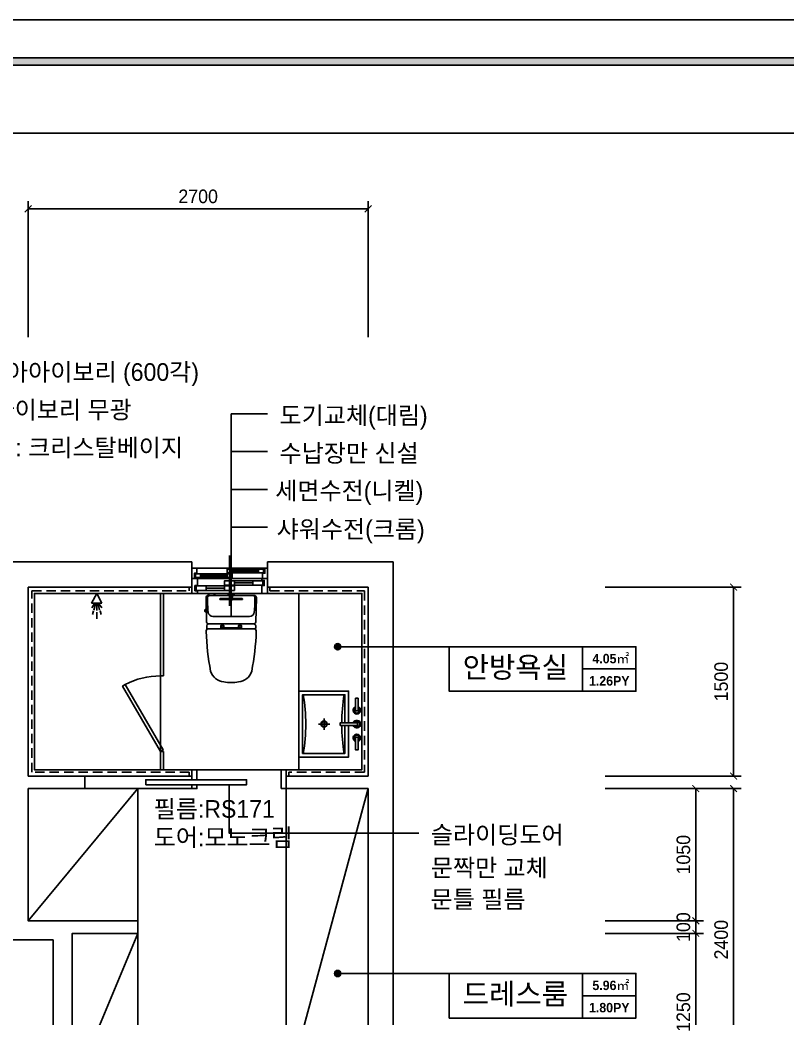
# Model space of a CAD drawing. Extents: x 11416736 to 11582377, y -14295679 to -14163266.
# Drawn here: x 11462143 to 11468234, y -14178524 to -14170596 of the extents above; entities that cross this region are included whole.
import ezdxf
from ezdxf.enums import TextEntityAlignment as Align

# ---------------------------------------------------------------- set-up
doc = ezdxf.new("R2010")
doc.units = 0
doc.header["$LTSCALE"] = 50
doc.header["$MEASUREMENT"] = 0
doc.linetypes.add('HID', pattern=[2.3, 1.5, -0.8])
doc.linetypes.add('HIDDEN', pattern=[0.375, 0.25, -0.125])
doc.layers.get('0').update_dxf_attribs({"linetype": 'CONTINUOUS'})
doc.layers.get('DEFPOINTS').update_dxf_attribs({"linetype": 'CONTINUOUS'})
for name, color, linetype in [('! 07 유리', 153, 'CONTINUOUS'), ('! 08 창호', 4, 'CONTINUOUS'), ('! 10 계단', 9, 'CONTINUOUS'), ('! 32 스크린 75', 155, 'CONTINUOUS'), ('- 02 내력벽', 2, 'CONTINUOUS'), ('- 04 마감선 01', 125, 'CONTINUOUS'), ('- 06 마감선 03_방수', 8, 'HIDDEN'), ('0-ELC TEXT', 7, 'CONTINUOUS'), ('03-TEXT', 3, 'CONTINUOUS'), ('6', 6, 'CONTINUOUS'), ('8', 8, 'CONTINUOUS'), ('BATH', 4, 'CONTINUOUS'), ('CO-BATH', 6, 'CONTINUOUS'), ('DIM', 7, 'CONTINUOUS'), ('F-SYM', 7, 'CONTINUOUS'), ('fin', 5, 'CONTINUOUS'), ('FORM(YOURNAME)-11', 1, 'CONTINUOUS'), ('HL', 6, 'HIDDEN'), ('TOILET-1', 6, 'CONTINUOUS'), ('도면층4', 4, 'CONTINUOUS')]:
    doc.layers.add(name, color=color, linetype=linetype)
doc.styles.add('YOURNAME', font='HY울릉도M.TTF')
doc.styles.add('넥슨고딕', font='NEXONLv1GothicBold.ttf')
doc.styles.add('코레일둥고', font='Korail_Round_Gothic_Medium.ttf')
doc.dimstyles.new('YOURNAME-60', dxfattribs={"dimscale": 60, "dimtxt": 1.8, "dimasz": 0.9, "dimexe": 1, "dimexo": 3, "dimgap": 0.7, "dimtad": 1, "dimdec": 0, "dimzin": 0, "dimdsep": 46, "dimtxsty": 'YOURNAME', "dimblk": 'ARCHTICK', "dimcen": 0, "dimclrd": 1, "dimclre": 1, "dimclrt": 7, "dimadec": 0, "dimazin": 0, "dimtfac": 1, "dimtdec": 0, "dimtix": 1, "dimtmove": 2, "dimatfit": 3, "dimldrblk": 'ARCHTICK', "dimfxl": 0, "dimtolj": 1, "dimtzin": 0, "dimarcsym": 0})

# ---------------------------------------------------------------- blocks, each defined once
blk = doc.blocks.new('FORM-PLAN')
at = {"layer": 'FORM(YOURNAME)-11'}
h = blk.add_hatch(color=256, dxfattribs=at)
h.dxf.hatch_style = 1
h.paths.add_polyline_path([(-71444, 55115), (10556, 55115), (10556, 54915), (-71444, 54915)])
h.paths.add_polyline_path([(-71444, -2085), (10556, -2085), (10556, -2285), (-71444, -2285)])
at = {"layer": 'DEFPOINTS', "color": 158}
for points in [[(-71444, -2285), (10556, -2285), (10556, 55115), (-71444, 55115)], [(-69444, 53115), (-64, 53115), (-64, 1215), (-69444, 1215)]]:
    blk.add_lwpolyline(points, close=True, dxfattribs=at)
at = {"layer": 'FORM(YOURNAME)-11', "color": 250}
blk.add_lwpolyline([(-72444, -3285), (11556, -3285), (11556, 56115), (-72444, 56115)], close=True, dxfattribs=at)
at = {"layer": 'FORM(YOURNAME)-11'}
blk.add_lwpolyline([(-71444, 55115), (10556, 55115), (10556, 54915), (-71444, 54915)], close=True, dxfattribs=at)
at = {"layer": 'FORM(YOURNAME)-11', "color": 3, "style": 'YOURNAME'}
for tag, height, p in [('1', 450, (9905, 18188)), ('2', 450, (9905, 17544)), ('3', 450, (9905, 16257)), ('4', 450, (9905, 14326)), ('5', 515, (9905, 12009)), ('6', 515, (9905, 9757)), ('7', 515, (9905, 7504)), ('8', 515, (9905, 5252)), ('9', 515, (9905, 2999)), ('10', 515, (5655, 811)), ('11', 515, (9905, 747)), ('12', 515, (5655, -1441)), ('13', 515, (9905, -1441))]:
    blk.add_attdef(tag, text='', height=height, dxfattribs=at).set_placement(p, align=Align.MIDDLE_RIGHT)
blk = doc.blocks.new('*U323')
at = {"layer": 'F-SYM', "xscale": 0.3, "yscale": 0.3, "zscale": 0.3}
blk.add_blockref('FORM-PLAN', (11468428.9, -14187431), dxfattribs=at)
blk = doc.blocks.new('FFLOOR')
at = {"layer": '! 07 유리', "ltscale": 2}
for p, q in [((11463257.6, -14175151.5), (11463257.6, -14175806.5)), ((11463282.6, -14175806.5), (11463282.6, -14175151.5)), ((11463257.6, -14175806.5), (11463282.6, -14175806.5)), ((11463257.6, -14176406.5), (11463282.6, -14176406.5)), ((11463257.6, -14176406.5), (11463257.6, -14176551.5)), ((11463282.6, -14176406.5), (11463282.6, -14176551.5))]:
    blk.add_line(p, q, dxfattribs=at)
blk.add_lwpolyline([(11462979.3, -14175874.3), (11463279.3, -14176394), (11463257.6, -14176406.5), (11462957.6, -14175886.8)], close=True, dxfattribs=at)
at = {"layer": '! 07 유리'}
blk.add_arc((11463257.6, -14176406.5), 600.5, 90, 117.61406, dxfattribs=at)
at = {"layer": '! 08 창호'}
for p, q in [((11463547.6, -14176551.5), (11464257.6, -14176551.5)), ((11464217.6, -14176701.5), (11464257.6, -14176701.5))]:
    blk.add_line(p, q, dxfattribs=at)
for points in [[(11463547.6, -14176631.5), (11463547.6, -14176551.5), (11463507.6, -14176551.5), (11463507.6, -14176631.5)], [(11464257.6, -14176701.5), (11464257.6, -14176551.5), (11464217.6, -14176551.5), (11464217.6, -14176701.5)], [(11463507.6, -14176671.5), (11463507.6, -14176701.5), (11463547.6, -14176701.5), (11463547.6, -14176671.5)]]:
    blk.add_lwpolyline(points, dxfattribs=at)
blk.add_lwpolyline([(11463142.2, -14176671.5), (11463942.2, -14176671.5), (11463942.2, -14176631.5), (11463142.2, -14176631.5)], close=True, dxfattribs=at)
at = {"layer": '! 10 계단'}
blk.add_line((11463257.6, -14176551.5), (11463257.6, -14175151.5), dxfattribs=at)
at = {"layer": '! 32 스크린 75'}
for p, q in [((11463807.6, -14175249), (11463807.6, -14174849)), ((11463787.6, -14174994.5), (11463537.6, -14174994.5)), ((11464087.6, -14174951.5), (11463547.6, -14174951.5)), ((11463787.6, -14175005.5), (11463577.6, -14175005.5)), ((11463787.6, -14175013.5), (11463577.6, -14175013.5)), ((11463787.6, -14175024.5), (11463577.6, -14175024.5)), ((11464037.6, -14174958.5), (11463787.6, -14174958.5)), ((11464037.6, -14174969.5), (11463827.6, -14174969.5)), ((11464037.6, -14174977.5), (11463827.6, -14174977.5)), ((11464037.6, -14174988.5), (11463827.6, -14174988.5)), ((11464062.6, -14175031.5), (11463552.6, -14175031.5)), ((11463767.6, -14175092), (11463622.6, -14175092)), ((11463767.6, -14175109), (11463622.6, -14175109)), ((11463992.6, -14175051), (11463847.6, -14175051)), ((11463992.6, -14175068), (11463847.6, -14175068)), ((11463992.6, -14175086), (11463847.6, -14175086)), ((11463552.6, -14175151.5), (11464062.6, -14175151.5)), ((11463767.6, -14175127), (11463622.6, -14175127))]:
    blk.add_line(p, q, dxfattribs=at)
for points in [[(11463507.6, -14174976.5), (11463507.6, -14174951.5), (11463547.6, -14174951.5), (11463547.6, -14174991.5), (11463527.6, -14174991.5), (11463527.6, -14175031.5), (11463507.6, -14175031.5), (11463507.6, -14175006.5)], [(11464107.6, -14174976.5), (11464107.6, -14174951.5), (11464087.6, -14174951.5), (11464087.6, -14174991.5), (11464067.6, -14174991.5), (11464067.6, -14175031.5), (11464107.6, -14175031.5), (11464107.6, -14175006.5)]]:
    blk.add_lwpolyline(points, dxfattribs=at)
for points in [[(11463577.6, -14175024.5), (11463537.6, -14175024.5), (11463537.6, -14174994.5), (11463577.6, -14174994.5)], [(11463827.6, -14174988.5), (11463787.6, -14174988.5), (11463787.6, -14174958.5), (11463827.6, -14174958.5)], [(11463827.6, -14175024.5), (11463787.6, -14175024.5), (11463787.6, -14174994.5), (11463827.6, -14174994.5)], [(11464077.6, -14174988.5), (11464037.6, -14174988.5), (11464037.6, -14174958.5), (11464077.6, -14174958.5)], [(11463507.6, -14175031.5), (11463552.6, -14175031.5), (11463552.6, -14175089), (11463532.6, -14175089), (11463532.6, -14175130), (11463552.6, -14175130), (11463552.6, -14175151.5), (11463507.6, -14175151.5)], [(11463622.6, -14175127), (11463542.6, -14175127), (11463542.6, -14175092), (11463622.6, -14175092)], [(11463847.6, -14175086), (11463767.6, -14175086), (11463767.6, -14175051), (11463847.6, -14175051)], [(11463847.6, -14175127), (11463767.6, -14175127), (11463767.6, -14175092), (11463847.6, -14175092)], [(11464072.6, -14175086), (11463992.6, -14175086), (11463992.6, -14175051), (11464072.6, -14175051)], [(11464107.6, -14175031.5), (11464062.6, -14175031.5), (11464062.6, -14175048), (11464082.6, -14175048), (11464082.6, -14175089), (11464062.6, -14175089), (11464062.6, -14175151.5), (11464107.6, -14175151.5)]]:
    blk.add_lwpolyline(points, close=True, dxfattribs=at)
at = {"layer": '- 02 내력벽', "ltscale": 30}
for p, q in [((11463507.6, -14174901.5), (11461407.6, -14174901.5)), ((11464107.6, -14174901.5), (11465107.6, -14174901.5)), ((11465107.6, -14174901.5), (11465107.6, -14182801.5)), ((11463507.6, -14175101.5), (11462207.6, -14175101.5)), ((11462207.6, -14175101.5), (11462207.6, -14176601.5)), ((11464107.6, -14175101.5), (11464907.6, -14175101.5)), ((11464907.6, -14175101.5), (11464907.6, -14176601.5)), ((11462207.6, -14176601.5), (11462657.6, -14176601.5)), ((11462657.6, -14176601.5), (11462657.6, -14176701.5)), ((11464257.6, -14176601.5), (11464907.6, -14176601.5)), ((11462207.6, -14176701.5), (11462207.6, -14177751.5)), ((11462207.6, -14176701.5), (11462657.6, -14176701.5)), ((11463142.2, -14176701.5), (11463507.6, -14176701.5)), ((11464257.6, -14176701.5), (11464907.6, -14176701.5)), ((11464907.6, -14176701.5), (11464907.6, -14179101.5)), ((11463078.4, -14177751.5), (11463078.4, -14177851.5)), ((11463078.4, -14177851.5), (11462557.6, -14177851.5)), ((11462557.6, -14177851.5), (11462557.6, -14179101.5)), ((11461207.6, -14177901.5), (11462407.6, -14177901.5)), ((11462407.6, -14177901.5), (11462407.6, -14179201.5))]:
    blk.add_line(p, q, dxfattribs=at)
at = {"layer": '- 02 내력벽'}
for p, q in [((11463507.6, -14175101.5), (11463507.6, -14174901.5)), ((11464107.6, -14175101.5), (11464107.6, -14174901.5)), ((11464257.6, -14176701.5), (11464257.6, -14176601.5)), ((11462207.6, -14177751.5), (11463078.4, -14177751.5))]:
    blk.add_line(p, q, dxfattribs=at)
at = {"layer": '- 04 마감선 01'}
for p, q in [((11462657.6, -14176601.5), (11463507.6, -14176601.5)), ((11463507.6, -14176701.5), (11462657.6, -14176701.5))]:
    blk.add_line(p, q, dxfattribs=at)
at = {"layer": '- 04 마감선 01', "ltscale": 30}
for points in [[(11463507.6, -14176601.5), (11463507.6, -14176551.5), (11462257.6, -14176551.5), (11462257.6, -14175151.5), (11463507.6, -14175151.5), (11463507.6, -14175101.5)], [(11464107.6, -14175101.5), (11464107.6, -14175151.5), (11464857.6, -14175151.5), (11464857.6, -14176551.5), (11464257.6, -14176551.5), (11464257.6, -14176601.5)]]:
    blk.add_lwpolyline(points, dxfattribs=at)
at = {"layer": '- 06 마감선 03_방수', "linetype": 'HID'}
for points in [[(11463487.6, -14176601.5), (11463487.6, -14176571.5), (11462237.6, -14176571.5), (11462237.6, -14175131.5), (11463487.6, -14175131.5), (11463487.6, -14175101.5)], [(11464127.6, -14175101.5), (11464127.6, -14175131.5), (11464877.6, -14175131.5), (11464877.6, -14176571.5), (11464277.6, -14176571.5), (11464277.6, -14176601.5)]]:
    blk.add_lwpolyline(points, dxfattribs=at)
at = {"layer": '8'}
blk.add_line((11464357.6, -14176551.5), (11464357.6, -14175151.5), dxfattribs=at)
blk = doc.blocks.new('_ARCHTICK')
at = {"color": 0, "linetype": 'ByBlock', "const_width": 0.15}
blk.add_lwpolyline([(-0.5, -0.5), (0.5, 0.5)], dxfattribs=at)
blk = doc.blocks.new('*D157')
at = {"layer": 'DEFPOINTS', "color": 0, "ltscale": 30}
for p in [(11464907.6, -14172096.5), (11462207.6, -14173296.5), (11464907.6, -14173296.5)]:
    blk.add_point(p, dxfattribs=at)
at = {"layer": 'DIM', "color": 1, "lineweight": -2, "ltscale": 30}
for p, q in [((11462207.6, -14173116.5), (11462207.6, -14172036.5)), ((11462207.6, -14172096.5), (11464907.6, -14172096.5)), ((11464907.6, -14173116.5), (11464907.6, -14172036.5))]:
    blk.add_line(p, q, dxfattribs=at)
at = {"layer": 'DIM', "color": 1, "lineweight": -2, "ltscale": 30, "xscale": 54, "yscale": 54, "zscale": 54, "rotation": 180}
blk.add_blockref('_ARCHTICK', (11462207.6, -14172096.5), dxfattribs=at)
at = {"layer": 'DIM', "color": 1, "lineweight": -2, "ltscale": 30, "xscale": 54, "yscale": 54, "zscale": 54}
blk.add_blockref('_ARCHTICK', (11464907.6, -14172096.5), dxfattribs=at)
at = {"layer": 'DIM', "color": 7, "ltscale": 30, "insert": (11463557.6, -14171998.3), "char_height": 108, "attachment_point": 5, "style": 'YOURNAME'}
blk.add_mtext('\\A1;2700', dxfattribs=at)
blk = doc.blocks.new('*D159')
at = {"layer": 'DEFPOINTS', "color": 0, "ltscale": 30}
for p in [(11466609.6, -14177851.5), (11467509.6, -14177851.5), (11466609.6, -14179101.5)]:
    blk.add_point(p, dxfattribs=at)
at = {"layer": 'DIM', "color": 1, "lineweight": -2, "ltscale": 30}
for p, q in [((11466789.6, -14177851.5), (11467569.6, -14177851.5)), ((11467509.6, -14179101.5), (11467509.6, -14177851.5)), ((11466789.6, -14179101.5), (11467569.6, -14179101.5))]:
    blk.add_line(p, q, dxfattribs=at)
at = {"layer": 'DIM', "color": 1, "lineweight": -2, "ltscale": 30, "xscale": 54, "yscale": 54, "zscale": 54}
for p, rotation in [((11467509.6, -14177851.5), 90), ((11467509.6, -14179101.5), 270)]:
    blk.add_blockref('_ARCHTICK', p, dxfattribs=dict(at, rotation=rotation))
at = {"layer": 'DIM', "color": 7, "ltscale": 30, "insert": (11467411.5, -14178476.5), "char_height": 108, "attachment_point": 5, "rotation": 90, "style": 'YOURNAME'}
blk.add_mtext('\\A1;1250', dxfattribs=at)
blk = doc.blocks.new('*D160')
at = {"layer": 'DEFPOINTS', "color": 0, "ltscale": 30}
for p in [(11466609.6, -14176701.5), (11466609.6, -14177751.5), (11467509.6, -14177751.5)]:
    blk.add_point(p, dxfattribs=at)
at = {"layer": 'DIM', "color": 1, "lineweight": -2, "ltscale": 30}
for p, q in [((11466789.6, -14176701.5), (11467569.6, -14176701.5)), ((11467509.6, -14176701.5), (11467509.6, -14177751.5)), ((11466789.6, -14177751.5), (11467569.6, -14177751.5))]:
    blk.add_line(p, q, dxfattribs=at)
at = {"layer": 'DIM', "color": 1, "lineweight": -2, "ltscale": 30, "xscale": 54, "yscale": 54, "zscale": 54}
for p, rotation in [((11467509.6, -14176701.5), 90), ((11467509.6, -14177751.5), 270)]:
    blk.add_blockref('_ARCHTICK', p, dxfattribs=dict(at, rotation=rotation))
at = {"layer": 'DIM', "color": 7, "ltscale": 30, "insert": (11467411.5, -14177226.5), "char_height": 108, "attachment_point": 5, "rotation": 90, "style": 'YOURNAME'}
blk.add_mtext('\\A1;1050', dxfattribs=at)
blk = doc.blocks.new('*D161')
at = {"layer": 'DEFPOINTS', "color": 0, "ltscale": 30}
for p in [(11466609.6, -14177751.5), (11466609.6, -14177851.5), (11467509.6, -14177851.5)]:
    blk.add_point(p, dxfattribs=at)
at = {"layer": 'DIM', "color": 1, "lineweight": -2, "ltscale": 30}
for p, q in [((11467509.6, -14177751.5), (11467509.6, -14177697.5)), ((11466789.6, -14177751.5), (11467569.6, -14177751.5)), ((11467509.6, -14177751.5), (11467509.6, -14177851.5)), ((11466789.6, -14177851.5), (11467569.6, -14177851.5)), ((11467509.6, -14177851.5), (11467509.6, -14177905.5))]:
    blk.add_line(p, q, dxfattribs=at)
at = {"layer": 'DIM', "color": 1, "lineweight": -2, "ltscale": 30, "xscale": 54, "yscale": 54, "zscale": 54}
for p, rotation in [((11467509.6, -14177751.5), 270), ((11467509.6, -14177851.5), 90)]:
    blk.add_blockref('_ARCHTICK', p, dxfattribs=dict(at, rotation=rotation))
at = {"layer": 'DIM', "color": 7, "ltscale": 30, "insert": (11467411.5, -14177801.5), "char_height": 108, "attachment_point": 5, "rotation": 90, "style": 'YOURNAME'}
blk.add_mtext('\\A1;100', dxfattribs=at)
blk = doc.blocks.new('*D162')
at = {"layer": 'DEFPOINTS', "color": 0, "ltscale": 30}
for p in [(11466609.6, -14176701.5), (11466609.6, -14179101.5), (11467809.6, -14179101.5)]:
    blk.add_point(p, dxfattribs=at)
at = {"layer": 'DIM', "color": 1, "lineweight": -2, "ltscale": 30}
for p, q in [((11466789.6, -14176701.5), (11467869.6, -14176701.5)), ((11467809.6, -14176701.5), (11467809.6, -14179101.5)), ((11466789.6, -14179101.5), (11467869.6, -14179101.5))]:
    blk.add_line(p, q, dxfattribs=at)
at = {"layer": 'DIM', "color": 1, "lineweight": -2, "ltscale": 30, "xscale": 54, "yscale": 54, "zscale": 54}
for p, rotation in [((11467809.6, -14176701.5), 90), ((11467809.6, -14179101.5), 270)]:
    blk.add_blockref('_ARCHTICK', p, dxfattribs=dict(at, rotation=rotation))
at = {"layer": 'DIM', "color": 7, "ltscale": 30, "insert": (11467711.5, -14177901.5), "char_height": 108, "attachment_point": 5, "rotation": 90, "style": 'YOURNAME'}
blk.add_mtext('\\A1;2400', dxfattribs=at)
blk = doc.blocks.new('*D163')
at = {"layer": 'DEFPOINTS', "color": 0, "ltscale": 30}
for p in [(11466609.6, -14175101.5), (11467809.6, -14175101.5), (11466609.6, -14176601.5)]:
    blk.add_point(p, dxfattribs=at)
at = {"layer": 'DIM', "color": 1, "lineweight": -2, "ltscale": 30}
for p, q in [((11466789.6, -14175101.5), (11467869.6, -14175101.5)), ((11467809.6, -14176601.5), (11467809.6, -14175101.5)), ((11466789.6, -14176601.5), (11467869.6, -14176601.5))]:
    blk.add_line(p, q, dxfattribs=at)
at = {"layer": 'DIM', "color": 1, "lineweight": -2, "ltscale": 30, "xscale": 54, "yscale": 54, "zscale": 54}
for p, rotation in [((11467809.6, -14175101.5), 90), ((11467809.6, -14176601.5), 270)]:
    blk.add_blockref('_ARCHTICK', p, dxfattribs=dict(at, rotation=rotation))
at = {"layer": 'DIM', "color": 7, "ltscale": 30, "insert": (11467711.5, -14175851.5), "char_height": 108, "attachment_point": 5, "rotation": 90, "style": 'YOURNAME'}
blk.add_mtext('\\A1;1500', dxfattribs=at)
blk = doc.blocks.new('B-101')
at = {"layer": 'CO-BATH', "color": 251}
for p, q in [((-45, 0), (45, 0)), ((0, 45), (0, -45))]:
    blk.add_line(p, q, dxfattribs=at)
at = {"layer": 'CO-BATH', "color": 8}
for points in [[(-105, 250), (-205, 250), (-205, 270), (-105, 270)], [(-10, 265), (-10, 128), (10, 128), (10, 265)], [(105, 250), (205, 250), (205, 270), (105, 270)]]:
    blk.add_lwpolyline(points, close=True, dxfattribs=at)
at = {"layer": 'CO-BATH'}
blk.add_lwpolyline([(10, 195), (262.5, 195), (262.5, -200), (-262.5, -200), (-262.5, 195), (-10, 195)], dxfattribs=at)
at = {"layer": 'CO-BATH', "color": 8}
blk.add_lwpolyline([(10, 165), (232.5, 165), (232.5, -170), (-232.5, -170), (-232.5, 165), (-10, 165)], dxfattribs=at)
for radius in [25, 20]:
    blk.add_circle((0, 0), radius, dxfattribs=at)
for centre, start, end in [((-110, 260), 199.47122, 160.52878), ((0, 260), 289.47122, 250.52878), ((110, 260), 19.47122, 340.52878)]:
    blk.add_arc(centre, 30, start, end, dxfattribs=at)
at = {"layer": 'CO-BATH', "color": 251}
for centre, radius, start, end in [((-110, 260), 25, 203.57818, 156.42182), ((-110, 260), 22, 207.03569, 152.96431), ((0, 260), 25, 293.57818, 246.42182), ((0, 260), 22, 297.03569, 242.96431), ((110, 260), 25, 23.57818, 336.42182), ((110, 260), 22, 27.03569, 332.96431), ((0, 1502.4), 1362.4, 260.17403, 269.57944), ((0, 1502.4), 1362.4, 270.42056, 279.82597), ((0, -1507.4), 1362.4, 80.17403, 99.82597)]:
    blk.add_arc(centre, radius, start, end, dxfattribs=at)
blk = doc.blocks.new('A$C4B2D31F0')
for p, q in [((192.9, 707.3), (192.9, 716)), ((168.9, 707.3), (216.9, 707.3))]:
    blk.add_line(p, q)
at = {"layer": 'fin', "color": 4}
for p, q in [((185, 690.9), (20.4, 690.9)), ((37.2, 692.3), (24.7, 692.3)), ((37.2, 692.3), (49.7, 692.3)), ((200.9, 690.9), (365.5, 690.9)), ((47.7, 523.7), (192.9, 523.7)), ((338.2, 523.7), (192.9, 523.7)), ((12.6, 465.9), (192.9, 465.9)), ((192.9, 426.6), (13.7, 426.6)), ((373.3, 465.9), (192.9, 465.9)), ((192.9, 426.6), (372.2, 426.6))]:
    blk.add_line(p, q, dxfattribs=at)
for points in [[(20.4, 690.9), (7.9, 690.9, 0.421209), (-7.1, 675.5), (-2.4, 480.5, 0.001659)], [(365.5, 690.9), (378, 690.9, -0.421209), (392.9, 675.5), (388.3, 480.5, -0.001659)], [(12.6, 465.9, 0.371724), (-1.8, 451.2, 0.003515), (-1, 420.3, 0.320541)], [(373.3, 465.9, -0.371724), (387.7, 451.2, -0.003515), (386.9, 420.3, -0.320541)]]:
    blk.add_lwpolyline(points, format="xyb", dxfattribs=at)
for centre, radius, start, end in [((1004.3, 663.1), 1000, 179.31159, 185.94375), ((20.4, 674.9), 16, 90, 179.31159), ((24.7, 707.3), 15, 180, 270), ((49.7, 707.3), 15, 270, 0), ((365.5, 674.9), 16, 0.68841, 90), ((-618.4, 663.1), 1000, 354.05625, 0.68841), ((49.4, 563.7), 40, 185.94375, 267.51291), ((336.5, 563.7), 40, 272.48709, 354.05625), ((12.6, 480.9), 15, 181.36509, 270), ((373.3, 480.9), 15, 270, 358.63491), ((13.7, 406.6), 20, 90, 182.3333), ((2197.7, 495.6), 2205.9, 182.3333, 190.60807), ((-1811.8, 495.6), 2205.9, 349.39193, 357.6667), ((372.2, 406.6), 20, 357.6667, 90), ((148.7, 128.9), 125.5, 198.2964, 263.42408), ((237.2, 128.9), 125.5, 276.57592, 341.7036), ((192.9, 405.9), 405.9, 261.69926, 270), ((192.9, 405.9), 405.9, 270, 278.30074)]:
    blk.add_arc(centre, radius, start, end, dxfattribs=at)
at = {"layer": 'HL', "linetype": 'Continuous'}
for p, q in [((106.4, 666.3), (184.4, 666.3)), ((106.4, 659.3), (185.5, 659.3)), ((168.9, 697.3), (168.9, 707.3)), ((168.9, 697.3), (216.9, 697.3)), ((186, 692.5), (180.6, 697.3)), ((181.6, 685.5), (186, 692.5)), ((187, 651.2), (181.6, 685.5)), ((181.6, 685.5), (204.3, 685.5)), ((186, 692.5), (199.9, 692.5)), ((187, 651.2), (198.9, 651.2)), ((198.9, 651.2), (204.3, 685.5)), ((199.9, 692.5), (205.3, 697.3)), ((204.3, 685.5), (199.9, 692.5)), ((200.4, 659.3), (279.4, 659.3)), ((201.4, 666.3), (279.4, 666.3)), ((216.9, 697.3), (216.9, 707.3)), ((-16, 576.9), (-16, 564.8)), ((-12, 580.9), (-4.8, 580.9)), ((-12, 560.8), (-4.3, 560.8)), ((192.9, 433.7), (146.6, 433.7)), ((192.9, 433.7), (239.3, 433.7))]:
    blk.add_line(p, q, dxfattribs=at)
for points in [[(110.4, 426.6), (110.4, 450.8, -0.414214), (114.4, 454.8), (130.9, 454.8, -0.414214), (134.9, 450.8), (134.9, 435.2), (134.9, 426.6)], [(134.9, 435.2), (144.6, 435.2, -0.414214), (146.6, 433.2), (146.6, 426.6)], [(251, 435.2), (241.3, 435.2, 0.414214), (239.3, 433.2), (239.3, 426.6)], [(275.5, 426.6), (275.5, 450.8, 0.414214), (271.5, 454.8), (255, 454.8, 0.414214), (251, 450.8), (251, 435.2), (251, 426.6)]]:
    blk.add_lwpolyline(points, format="xyb", dxfattribs=at)
for centre in [(122.9, 440.9), (262.9, 440.9)]:
    blk.add_circle(centre, 8, dxfattribs=at)
for centre, radius, start, end in [((106.4, 662.8), 3.5, 90, 270), ((279.4, 662.8), 3.5, 270, 90), ((-12, 576.9), 4, 90, 180), ((-12, 564.8), 4, 180, 270)]:
    blk.add_arc(centre, radius, start, end, dxfattribs=at)
blk = doc.blocks.new('AC-8')
at = {"layer": 'BATH'}
for p, q in [((-50.8, 54), (-0.1, 142.7)), ((-0.1, 142.7), (45.4, 54)), ((45.4, 54), (-50.8, 54)), ((-24.7, 46.5), (-46.3, 12.2)), ((-13.5, 47.3), (-27.7, -7.9)), ((-1.6, 49.5), (-1.6, -10.8)), ((10.4, 47.3), (24.5, -7.9)), ((21.6, 46.5), (43.2, 12.2)), ((-31.4, -16.2), (-41.1, -49)), ((-1.6, -27.3), (-1.6, -88.5)), ((28.3, -16.2), (38, -49))]:
    blk.add_line(p, q, dxfattribs=at)

msp = doc.modelspace()

# ---------------------------------------------------------------- hatches: boundary and pattern name
at = {"layer": '0-ELC TEXT'}
h = msp.add_hatch(color=256, dxfattribs=at)
h.dxf.hatch_style = 1
edge = h.paths.add_edge_path()
edge.add_arc((11464666.2, -14175574.5), 25, -180, 180)
h = msp.add_hatch(color=256, dxfattribs=at)
h.dxf.hatch_style = 1
edge = h.paths.add_edge_path()
edge.add_arc((11464666.2, -14175574.5), 25, -180, 180)
h = msp.add_hatch(color=256, dxfattribs=at)
h.dxf.hatch_style = 1
edge = h.paths.add_edge_path()
edge.add_arc((11464666.2, -14178169.9), 25, -180, 180)
h = msp.add_hatch(color=256, dxfattribs=at)
h.dxf.hatch_style = 1
edge = h.paths.add_edge_path()
edge.add_arc((11464666.2, -14178169.9), 25, -180, 180)

# ---------------------------------------------------------------- linework, layer by layer
for p, q in [((11465552.4, -14175574.5), (11464666.2, -14175574.5)), ((11466609.6, -14175928.3), (11466609.6, -14175574.5)), ((11466609.6, -14175751.4), (11467034.3, -14175751.4)), ((11465552.4, -14178169.9), (11464666.2, -14178169.9)), ((11466609.6, -14178523.7), (11466609.6, -14178169.9)), ((11466609.6, -14178346.8), (11467034.3, -14178346.8))]:
    msp.add_line(p, q, dxfattribs=at)
for points in [[(11465552.4, -14175574.5), (11467034.3, -14175574.5), (11467034.3, -14175928.3), (11465552.4, -14175928.3)], [(11465552.4, -14178169.9), (11467034.3, -14178169.9), (11467034.3, -14178523.7), (11465552.4, -14178523.7)]]:
    msp.add_lwpolyline(points, close=True, dxfattribs=at)
for centre in [(11464666.2, -14175574.5), (11464666.2, -14175574.5), (11464666.2, -14178169.9), (11464666.2, -14178169.9)]:
    msp.add_circle(centre, 25, dxfattribs=at)
at = {"layer": '6', "ltscale": 30}
for p, q in [((11463078.4, -14176701.5), (11462207.6, -14177751.5)), ((11464907.6, -14176701.5), (11464257.6, -14179101.5)), ((11462557.6, -14179101.5), (11463078.4, -14177851.5))]:
    msp.add_line(p, q, dxfattribs=at)
for points in [[(11464357.6, -14176551.5), (11464857.6, -14176551.5), (11464857.6, -14175151.5), (11464357.6, -14175151.5)], [(11462207.6, -14176701.5), (11463078.4, -14176701.5), (11463078.4, -14177751.5), (11462207.6, -14177751.5)], [(11464257.6, -14176701.5), (11464907.6, -14176701.5), (11464907.6, -14179101.5), (11464257.6, -14179101.5)], [(11463078.4, -14177751.5), (11463078.4, -14177751.5), (11463078.4, -14177851.5), (11463078.4, -14177851.5)], [(11463078.4, -14179101.5), (11462557.6, -14179101.5), (11462557.6, -14177851.5), (11463078.4, -14177851.5)]]:
    msp.add_lwpolyline(points, close=True, dxfattribs=at)
at = {"layer": 'DIM', "ltscale": 30}
for p, q in [((11463820.1, -14174025), (11464107.5, -14174025)), ((11463820.1, -14174325), (11464107.5, -14174325)), ((11463820.1, -14174625), (11464107.5, -14174625))]:
    msp.add_line(p, q, dxfattribs=at)
for points in [[(11463820.1, -14175335.1), (11463820.1, -14173725), (11464107.5, -14173725)], [(11463804.6, -14176671.5), (11463804.6, -14177056.3), (11465308.9, -14177056.3)]]:
    msp.add_lwpolyline(points, dxfattribs=at)

# ---------------------------------------------------------------- block references
msp.add_blockref('A$C4B2D31F0', (11463627.2, -14175858.7))
at = {"layer": '6'}
msp.add_blockref('FFLOOR', (0, 0), dxfattribs=at)
at = {"layer": 'CO-BATH', "rotation": 270}
msp.add_blockref('B-101', (11464557.6, -14176189), dxfattribs=at)
at = {"layer": 'TOILET-1', "linetype": 'Continuous', "xscale": 0.873786407766195, "yscale": 0.873786407766195, "zscale": 0.873786407766195}
msp.add_blockref('AC-8', (11462753.9, -14175276.2), dxfattribs=at)
at = {"layer": '도면층4'}
msp.add_blockref('*U323', (0, 0), dxfattribs=at)

# ---------------------------------------------------------------- texts
at = {"layer": '0-ELC TEXT', "color": 10, "style": '코레일둥고'}
for s, p in [('타일 : 소피아아이보리 (600각)', (11461176.6, -14173462.8)), ('패트 : LG아이보리 무광', (11461176.6, -14173762.8)), ('인조대리석 : 크리스탈베이지', (11461176.6, -14174062.8)), ('필름:RS171', (11463204.7, -14176933)), ('도어:모노크림', (11463204.7, -14177159.3))]:
    msp.add_text(s, height=140, dxfattribs=at).set_placement(p)
at = {"layer": '0-ELC TEXT', "style": '코레일둥고'}
for s, p in [('도기교체(대림)', (11464204.2, -14173807.2)), ('수납장만 신설 ', (11464204.2, -14174107.2)), ('세면수전(니켈)', (11464170, -14174405.6)), ('샤워수전(크롬)', (11464180.9, -14174710.6)), ('슬라이딩도어', (11465405.6, -14177138.4)), ('문짝만 교체', (11465405.6, -14177400.4)), ('문틀 필름', (11465403.6, -14177650.3))]:
    msp.add_text(s, height=140, dxfattribs=at).set_placement(p)
at = {"layer": '03-TEXT'}
for s, height, style, p in [('안방욕실', 166.67, '코레일둥고', (11466076.6, -14175820.8)), ('4.05㎡', 75, '넥슨고딕', (11466835.3, -14175706.3)), ('1.26PY', 75, '넥슨고딕', (11466822.5, -14175883.2)), ('드레스룸', 166.67, '코레일둥고', (11466076.6, -14178416.2)), ('5.96㎡', 75, '넥슨고딕', (11466835.3, -14178301.7)), ('1.80PY', 75, '넥슨고딕', (11466822.5, -14178478.6))]:
    msp.add_text(s, height=height, dxfattribs=dict(at, style=style)).set_placement(p, align=Align.CENTER)

# ---------------------------------------------------------------- dimensions: what is measured, and where the dimension line sits
at = {"layer": 'DIM', "ltscale": 30}
dim = msp.add_linear_dim(base=(11464907.6, -14172096.5), p1=(11462207.6, -14173296.5), p2=(11464907.6, -14173296.5), dimstyle='YOURNAME-60', dxfattribs=at)
dim.commit()
dim.dimension.update_dxf_attribs({"geometry": '*D157', "text_midpoint": (11463557.6, -14171998.3)})
for base, p1, p2, picture, middle in [((11467809.6, -14175101.5), (11466609.6, -14176601.5), (11466609.6, -14175101.5), '*D163', (11467711.5, -14175851.5)), ((11467509.6, -14177751.5), (11466609.6, -14176701.5), (11466609.6, -14177751.5), '*D160', (11467411.5, -14177226.5)), ((11467809.6, -14179101.5), (11466609.6, -14176701.5), (11466609.6, -14179101.5), '*D162', (11467711.5, -14177901.5)), ((11467509.6, -14177851.5), (11466609.6, -14177751.5), (11466609.6, -14177851.5), '*D161', (11467411.5, -14177801.5)), ((11467509.6, -14177851.5), (11466609.6, -14179101.5), (11466609.6, -14177851.5), '*D159', (11467411.5, -14178476.5))]:
    dim = msp.add_linear_dim(base=base, p1=p1, p2=p2, angle=90, dimstyle='YOURNAME-60', dxfattribs=at)
    dim.commit()
    dim.dimension.update_dxf_attribs({"geometry": picture, "text_midpoint": middle})

doc.saveas('drawing.dxf')
